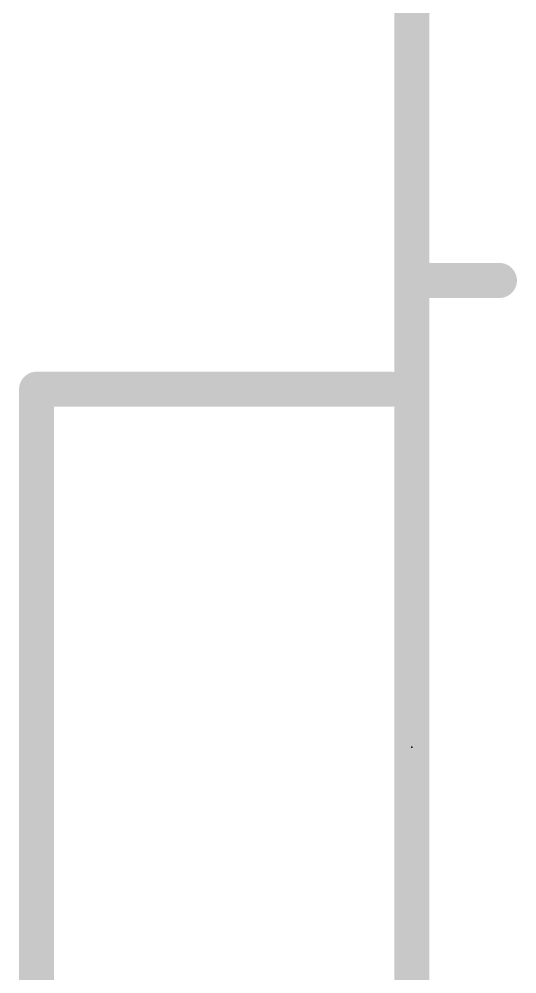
# Model space of a CAD drawing. Extents: x -3.8 to 20.4, y -21.6 to 37.
# Drawn here: x -2.84 to 0.76, y 17.41 to 24.32 of the extents above; entities that cross this region are included whole.
import ezdxf

# ---------------------------------------------------------------- set-up
doc = ezdxf.new("R2010")
doc.units = 0
for name, color, linetype in [('1', 12, 'CONTINUOUS'), ('16', 132, 'CONTINUOUS'), ('20', 53, 'CONTINUOUS'), ('23', 53, 'CONTINUOUS'), ('51', 53, 'CONTINUOUS')]:
    doc.layers.add(name, color=color, linetype=linetype)

msp = doc.modelspace()

# ---------------------------------------------------------------- linework, layer by layer
at = {"layer": '1', "const_width": 0.2032}
msp.add_lwpolyline([(0, 0), (0, 36.83)], dxfattribs=at)
at = {"layer": '16', "const_width": 0.2032}
msp.add_lwpolyline([(0, 0), (0, 36.83)], dxfattribs=at)
at = {"layer": '20', "const_width": 0.254}
msp.add_lwpolyline([(0, 36.83), (0, 0)], dxfattribs=at)
at = {"layer": '23'}
msp.add_point((0, 19.05), dxfattribs=at)
at = {"layer": '51', "const_width": 0.254}
for points in [[(0.635, 22.4282), (0, 22.4282)], [(0, 22.4282), (0, 16.8148)], [(-0.1524, 21.6408), (-2.7178, 21.6408)], [(-2.7178, 21.6408), (-2.7178, 16.8148)]]:
    msp.add_lwpolyline(points, dxfattribs=at)
at = {"layer": '51', "const_width": 0.127}
for points in [[(0, 22.4917, 1), (0, 22.3647)], [(0.0635, 22.4282, 1), (-0.0635, 22.4282)], [(0.635, 22.3647, 1), (0.635, 22.4917)], [(-2.7178, 21.7043, 1), (-2.7178, 21.5773)], [(-2.6543, 21.6408, 1), (-2.7813, 21.6408)], [(-0.1524, 21.5773, 1), (-0.1524, 21.7043)]]:
    msp.add_lwpolyline(points, format="xyb", dxfattribs=at)

doc.saveas('drawing.dxf')
